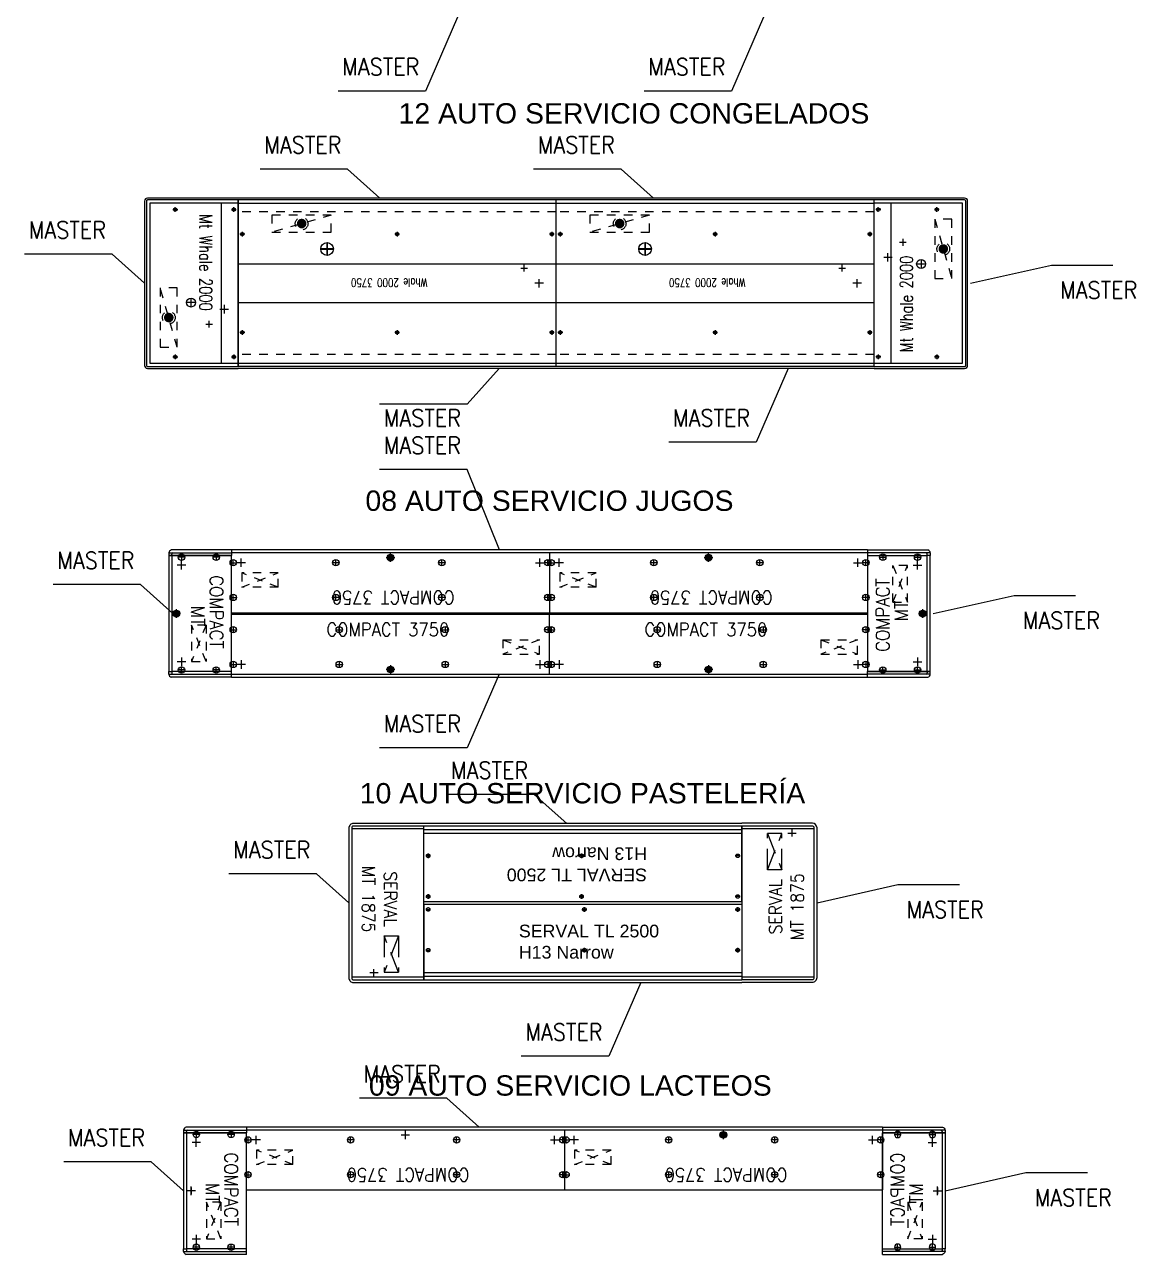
# Model space of a CAD drawing. Header units: millimetres. Extents: x 3075.9 to 3157.7, y 1648.7 to 1706.1.
# Drawn here: x 3089.01 to 3102.11, y 1671.83 to 1686.34 of the extents above; entities that cross this region are included whole.
import ezdxf
from ezdxf.enums import TextEntityAlignment as Align

# ---------------------------------------------------------------- set-up
doc = ezdxf.new("R2010")
doc.units = ezdxf.units.MM
for name, pattern in [('DASHED', [0.75, 0.5, -0.25]), ('HIDDEN', [0.375, 0.25, -0.125]), ('TRATTEGGIATA', [0.75, 0.5, -0.25]), ('TRATTEGGIATA2', [0.375, 0.25, -0.125])]:
    doc.linetypes.add(name, pattern=pattern)
for name, color, linetype in [('BANCHI', 3, 'Continuous'), ('BANCHI-PIES', 7, 'Continuous'), ('CAMARAS DE FRIO', 5, 'Continuous'), ('COSTAN-CAM-NOMENCLATURAS', 7, 'Continuous'), ('COSTAN-EXH-BLK-DE-AUXILIAR', 8, 'Continuous'), ('COSTAN-EXH-BLK-DE-BANCHI', 3, 'Continuous'), ('COSTAN-EXH-BLK-DE-GOP', 1, 'Continuous'), ('COSTAN-EXH-BLK-DE-I-ELECT', 6, 'DASHED'), ('COSTAN-EXH-BLK-DE-I-FRIO-ALIM', 4, 'Continuous'), ('COSTAN-EXH-BLK-DE-SCARICHI', 3, 'Continuous'), ('COSTAN-EXH-BLK-TESTI20', 3, 'Continuous'), ('COSTAN-EXH-Desagues', 1, 'Continuous'), ('COSTAN-EXH-LAYOUT', 7, 'Continuous'), ('DE-I-ELECT', 6, 'DASHED'), ('DE-I-FRIO-ALIM', 4, 'Continuous'), ('DE-TRAMA', 8, 'Continuous'), ('DESAGUE MAQUINA', 3, 'Continuous'), ('DESAGUE PISO', 7, 'TRATTEGGIATA'), ('GABINETE', 1, 'Continuous'), ('GOP', 1, 'Continuous'), ('LATERALES', 3, 'Continuous'), ('PATAS', 6, 'Continuous'), ('QUADRO_ELETTRICO', 8, 'Continuous'), ('SCARICHI', 3, 'Continuous'), ('TESTI20', 3, 'Continuous'), ('TETTO', 3, 'TRATTEGGIATA'), ('TEXTO', 111, 'Continuous')]:
    doc.layers.add(name, color=color, linetype=linetype)
doc.layers.add('MUEBLES DE FRIO', color=7, linetype='Continuous', lineweight=9, true_color=0xffffff)
doc.styles.add('Arial', font='arial.ttf')
doc.styles.add('ROMANS', font='romans.shx', dxfattribs={"width": 0.9})
doc.styles.add('ROMANS20', font='romans.shx', dxfattribs={"width": 0.9, "height": 0.75})
doc.styles.get("Standard").update_dxf_attribs({"font": 'arial.ttf'})
doc.styles.add('TESTI15', font='romans.shx', dxfattribs={"width": 0.9, "height": 1.5})

# ---------------------------------------------------------------- blocks, each defined once
blk = doc.blocks.new('LI_TL1_C_375')
at = {"layer": 'DESAGUE MAQUINA'}
for p, q in [((115, -540), (115, -640)), ((3635, -540), (3635, -640)), ((165, -590), (65, -590)), ((3585, -590), (3685, -590))]:
    blk.add_line(p, q, dxfattribs=at)
at = {"layer": 'DESAGUE PISO'}
for p, q in [((1924.999999999825, -650), (1824.999999999825, -650)), ((1874.999999999825, -600), (1874.999999999825, -700))]:
    blk.add_line(p, q, dxfattribs=at)
at = {"layer": 'GABINETE'}
for p, q in [((3750, 0), (0, 0)), ((0, -705.0000000000583), (0, 0)), ((0, -705.0000000000583), (3750, -705.0000000000583))]:
    blk.add_line(p, q, dxfattribs=at)
at = {"layer": 'GABINETE', "color": 3, "linetype": 'ByBlock'}
blk.add_line((5.82077e-11, -740.0000000001163), (3750, -740.0000000000583), dxfattribs=at)
at = {"layer": 'PATAS'}
for p, q in [((20, -142.3547046103049), (20, -217.6452953898115)), ((1270, -142.3547046103049), (1270, -217.6452953898115)), ((2520, -142.3547046102467), (2520, -217.6452953897533)), ((3730, -142.3547046103049), (3730, -217.6452953898115)), ((-17.6452953897533, -180.0000000000582), (57.64529538975329, -180.0000000000582)), ((1232.354704610246, -180.0000000000582), (1307.645295389753, -180.0000000000582)), ((2482.354704610247, -180), (2557.645295389753, -180)), ((3767.645295389753, -180.0000000000582), (3692.354704610247, -180.0000000000582)), ((20, -552.3547046102467), (20, -627.6452953897533)), ((1270, -552.3547046102467), (1270, -627.6452953897533)), ((2520, -552.3547046101884), (2520, -627.645295389695)), ((3730, -552.3547046102467), (3730, -627.6452953897533)), ((-17.6452953897533, -590), (57.64529538975329, -590)), ((1232.354704610246, -590), (1307.645295389753, -590)), ((2482.354704610247, -589.9999999999418), (2557.645295389753, -589.9999999999418)), ((3767.645295389753, -590), (3692.354704610247, -590))]:
    blk.add_line(p, q, dxfattribs=at)
for centre in [(20, -180.0000000000582), (1270, -180.0000000000582), (2520, -180), (3730, -180.0000000000582), (20, -590), (1270, -590), (2520, -589.9999999999418), (3730, -590)]:
    blk.add_circle(centre, 37.6452953897533, dxfattribs=at)
at = {"layer": 'QUADRO_ELETTRICO', "linetype": 'TRATTEGGIATA2'}
for p, q in [((3200, -299.9999999999418), (3630, -299.9999999999418)), ((3200, -299.9999999999418), (3630, -469.9999999999418)), ((3630, -299.9999999999418), (3200, -470.0000000001746)), ((3200, -299.9999999999418), (3200, -470.0000000001746)), ((3630, -469.9999999999418), (3630, -299.9999999999418)), ((3200, -470.0000000001746), (3630, -469.9999999999418))]:
    blk.add_line(p, q, dxfattribs=at)
at = {"layer": 'TESTI20', "style": 'TESTI15', "width": 0.9}
blk.add_text('COMPACT 3750', height=157.0967883053427, dxfattribs=at).set_placement((1843.281442672014, -178.646652578318), align=Align.MIDDLE)
blk = doc.blocks.new('POSICION DE DESAGUE')
for p, q in [((-40, 0), (40, 0)), ((0, 40), (0, -40))]:
    blk.add_line(p, q)
blk = doc.blocks.new('LI_TL1_C_MT')
at = {"layer": 'BANCHI'}
for p, q in [((0, 0), (65, 0)), ((0, 0), (0, -709.9576644896298)), ((35, -690.0000000001163), (35, 0)), ((1500, 0), (1435, 0)), ((1465, -690.0000000001163), (1465, 0)), ((1500, 0), (1500, -709.9576644896298)), ((35, -740.0000000001163), (35, -690.0000000001163)), ((65, -705.0000000001745), (50, -705.0000000001745)), ((1434.999999999942, -740.0000000000583), (1434.999999999942, -705.0000000000583)), ((1435, -705.0000000001745), (1450, -705.0000000001745)), ((1465, -740.0000000001163), (1465, -690.0000000001163)), ((35, -740.0000000001163), (65, -740.0000000001163)), ((65, -740.0000000001163), (1434.999999999942, -740.0000000000583)), ((1465, -740.0000000001163), (1435, -740.0000000001163))]:
    blk.add_line(p, q, dxfattribs=at)
for centre, radius, start, end in [((39.33005324588157, -699.5463267282466), 40.68475196312497, 194.8270807727561, 263.8904740426594), ((50.00000000005821, -690.0000000001163), 15.00000000005821, 180, 270), ((1449.999999999942, -690.0000000001163), 15.00000000005821, 270, 0), ((1460.669946754118, -699.5463267282466), 40.68475196312497, 276.1095259573406, 345.1729192272439)]:
    blk.add_arc(centre, radius, start, end, dxfattribs=at)
at = {"layer": 'DESAGUE MAQUINA'}
for p, q in [((179.9999999999418, -540), (179.9999999999418, -640)), ((1319.999999999942, -540), (1319.999999999942, -640)), ((229.9999999999418, -590), (129.9999999999418, -590)), ((1269.999999999942, -590), (1369.999999999942, -590))]:
    blk.add_line(p, q, dxfattribs=at)
at = {"layer": 'DESAGUE PISO'}
for p, q in [((799.9999999997673, -650), (699.9999999997673, -650)), ((749.9999999997673, -600), (749.9999999997673, -700))]:
    blk.add_line(p, q, dxfattribs=at)
at = {"layer": 'GABINETE'}
for p, q in [((1434.999999999942, 0), (64.99999999994179, 0)), ((64.99999999994179, 0), (64.99999999994179, -705.0000000000583)), ((64.99999999994179, -705.0000000000583), (64.99999999994179, 0)), ((1434.999999999942, 0), (1434.999999999942, -705.0000000000583)), ((64.99999999994179, -705.0000000000583), (1434.999999999942, -705.0000000000583))]:
    blk.add_line(p, q, dxfattribs=at)
at = {"layer": 'GOP'}
blk.add_line((65, -705.0000000001745), (65, 0), dxfattribs=at)
at = {"layer": 'LATERALES', "color": 1}
blk.add_line((1434.999999999942, 0), (1434.999999999942, -705.0000000000583), dxfattribs=at)
at = {"layer": 'LATERALES'}
blk.add_line((64.99999999994179, -705.0000000000583), (64.99999999994179, -740.0000000000583), dxfattribs=at)
at = {"layer": 'PATAS'}
for p, q in [((84.99999999994178, -142.3547046103049), (84.99999999994178, -217.6452953898115)), ((1414.999999999942, -142.3547046103049), (1414.999999999942, -217.6452953898115)), ((47.35470461018849, -180.0000000000582), (122.6452953896951, -180.0000000000582)), ((1452.645295389695, -180.0000000000582), (1377.354704610188, -180.0000000000582)), ((84.99999999994178, -552.3547046102467), (84.99999999994178, -627.6452953897533)), ((1414.999999999942, -552.3547046102467), (1414.999999999942, -627.6452953897533)), ((47.35470461018849, -590), (122.6452953896951, -590)), ((1452.645295389695, -590), (1377.354704610188, -590))]:
    blk.add_line(p, q, dxfattribs=at)
for centre in [(84.99999999994178, -180.0000000000582), (1414.999999999942, -180.0000000000582), (84.99999999994178, -590), (1414.999999999942, -590)]:
    blk.add_circle(centre, 37.6452953897533, dxfattribs=at)
at = {"layer": 'QUADRO_ELETTRICO', "linetype": 'TRATTEGGIATA2'}
for p, q in [((884.9999999999417, -299.9999999999418), (1314.999999999941, -299.9999999999418)), ((884.9999999999417, -299.9999999999418), (1314.999999999941, -469.9999999999418)), ((1314.999999999941, -299.9999999999418), (884.9999999999417, -470.0000000001746)), ((884.9999999999417, -299.9999999999418), (884.9999999999417, -470.0000000001746)), ((1314.999999999941, -469.9999999999418), (1314.999999999941, -299.9999999999418)), ((884.9999999999417, -470.0000000001746), (1314.999999999941, -469.9999999999418))]:
    blk.add_line(p, q, dxfattribs=at)
at = {"layer": 'TETTO'}
blk.add_line((65, -740.0000000001163), (65, -705.0000000001745), dxfattribs=at)
blk.add_blockref('POSICION DE DESAGUE', (749.9999999997673, -650))
at = {"layer": 'TESTI20', "style": 'TESTI15', "width": 0.9}
for s, p in [('COMPACT ', (780.3848808167385, -178.646652578318)), ('MT', (780.3848808167385, -398.4763846097631))]:
    blk.add_text(s, height=157.0967883053427, dxfattribs=at).set_placement(p, align=Align.MIDDLE)
blk = doc.blocks.new('COSTAN-REFERENCIA DE DESAGÜES')
at = {"layer": 'COSTAN-EXH-Desagues'}
blk.add_hatch(color=256, dxfattribs=at).paths.add_polyline_path([(40, 0, 1), (-40, 0, 1)])
blk.add_circle((0, 0), 40, dxfattribs=at)
blk = doc.blocks.new('WHALE 2000 MT')
at = {"layer": 'COSTAN-EXH-BLK-DE-BANCHI'}
for p, q in [((0, 0), (0, -1068.000002412134)), ((61.00000289734452, 0), (61.00000289734452, -1042.000004203998)), ((1947.000092477537, -1042.000004203998), (1947.000092477537, 0)), ((2008.000095374882, -1068.000002412134), (2008.000095374882, 0)), ((1309.223445830866, -213.2232750393541), (1309.223445830866, -113.2232819311411)), ((61.00000289734452, -199.9999855272563), (1947.000092477537, -199.9999855272563)), ((1259.223443455994, -163.2232784852476), (1359.223448205739, -163.2232784852476)), ((35.0000016624108, -1103.000000000008), (1973.000093712471, -1103.000000000008)), ((61.00000289734452, -1042.000004203998), (1947.000092477537, -1042.000004203998))]:
    blk.add_line(p, q, dxfattribs=at)
for centre, major_axis, start_param, end_param in [((35.00000166240534, -1068.000002412134), (-24.74873724276969, 24.7487372427697), 0.7853981684540963, 2.356194485135696), ((1973.000093712466, -1068.000002412134), (24.7487372427697, 24.74873724276969), 3.926990822043888, 5.497787138725488)]:
    blk.add_ellipse(centre, major_axis=major_axis, ratio=0.9999999898867032, start_param=start_param, end_param=end_param, dxfattribs=at)
at = {"layer": 'COSTAN-EXH-BLK-DE-GOP'}
for p, q in [((22.00000104494393, 0), (22.00000104494393, -1068.000002412134)), ((22.00009247755452, 5.68434e-11), (1986.000092477553, 0)), ((1986.000094329938, -1068.000002412134), (1986.000094329938, 0)), ((35.0000016624108, -1081.000001516202), (1973.000093712471, -1081.000001516202))]:
    blk.add_line(p, q, dxfattribs=at)
at = {"layer": 'COSTAN-EXH-BLK-DE-GOP', "color": 8, "linetype": 'Continuous', "ltscale": 3}
for p, q in [((163.1250895791245, -50.00000000001136), (106.8750895813073, -50.00000000001136)), ((135.0000895802159, -78.12500000801492), (135.0000895802159, -21.87499999200781)), ((1844.875095375982, -50.00000000001136), (1901.1250953738, -50.00000000001136)), ((1873.000095374891, -78.12500000801492), (1873.000095374891, -21.87499999200781)), ((135.5000010063063, -768.1250000080126), (135.5000010063063, -711.8749999920054)), ((1873.000095374891, -768.1250000080126), (1873.000095374891, -711.8749999920054)), ((163.6250010052149, -740.000000000009), (107.3750010073977, -740.000000000009)), ((1844.875095375982, -740.000000000009), (1901.1250953738, -740.000000000009))]:
    blk.add_line(p, q, dxfattribs=at)
at = {"layer": 'COSTAN-EXH-BLK-DE-GOP', "color": 7, "ltscale": 3}
for centre in [(134.9999999999909, -49.99999999995452), (1873.000095374891, -50.00000000001136), (135.5000010063063, -740.000000000009), (1873.000095374891, -740.000000000009)]:
    blk.add_circle(centre, 20, dxfattribs=at)
at = {"layer": 'COSTAN-EXH-BLK-DE-GOP'}
for centre, major_axis in [((35.00000166240534, -1068.000002412134), (9.192388039082287, 9.192388039082287)), ((1973.000093712466, -1068.000002412134), (-9.192388039082287, 9.192388039082287))]:
    blk.add_ellipse(centre, major_axis=major_axis, ratio=0.9999999949374188, start_param=2.356194487661054, end_param=3.926990819518532, dxfattribs=at)
at = {"layer": 'COSTAN-EXH-BLK-DE-I-ELECT', "color": 6, "linetype": 'DASHED', "ltscale": 0.5}
for p, q in [((1758.52923037479, -716.5048364876724), (1058.529230374802, -716.5048364876724)), ((1058.529230374802, -716.5048364876724), (1058.529230374802, -916.5048364876612)), ((1758.52923037479, -716.5048364876724), (1058.529230374745, -916.5048364876612)), ((1758.52923037479, -916.5048364876612), (1758.52923037479, -716.5048364876724)), ((1058.529230374802, -916.5048364876612), (1758.52923037479, -916.5048364876612))]:
    blk.add_line(p, q, dxfattribs=at)
at = {"layer": 'COSTAN-EXH-BLK-DE-I-ELECT', "color": 6, "ltscale": 3}
for points, const_width in [([(1436.654230392431, -816.5048364786581, 1), (1380.404230392969, -816.5048364786581, 1)], 56.24999999946922), ([(1541.909311491103, -846.5176203031897, 1), (1541.834311491106, -846.5176203031897, 1)], 0.0749999999992923)]:
    blk.add_lwpolyline(points, format="xyb", close=True, dxfattribs=dict(at, const_width=const_width))
blk.add_circle((1408.529230392702, -816.5048364786571), 74.8941278535598, dxfattribs=at)
at = {"layer": 'COSTAN-EXH-BLK-DE-I-FRIO-ALIM', "ltscale": 3}
for p, q in [((1284.256347894199, -554.6053303900749), (1179.256347896682, -554.6053303900749)), ((1231.756347895441, -502.1053303913163), (1231.756347895441, -607.1053303888334))]:
    blk.add_line(p, q, dxfattribs=at)
at = {"layer": 'COSTAN-EXH-BLK-DE-I-FRIO-ALIM', "ltscale": 3, "const_width": 13.99999999966894}
for points in [[(1284.256347894197, -554.6053303900792), (1179.256347896686, -554.6053303900792)], [(1231.756347895434, -502.1053303913162), (1231.730097896268, -607.1053238263214)]]:
    blk.add_lwpolyline(points, dxfattribs=at)
at = {"layer": 'COSTAN-EXH-BLK-DE-I-FRIO-ALIM', "ltscale": 3, "const_width": 0.0524999999987586}
blk.add_lwpolyline([(1231.756347895434, -554.5790803900547, 1), (1231.756347895434, -554.6315803900962, 1)], format="xyb", close=True, dxfattribs=at)
at = {"layer": 'COSTAN-EXH-BLK-DE-I-FRIO-ALIM', "ltscale": 3}
blk.add_circle((1231.756347895441, -554.6053303900749), 52.49999999875853, dxfattribs=at)
at = {"rotation": 180}
blk.add_blockref('POSICION DE DESAGUE', (1486.000094562782, -340.0000002095567), dxfattribs=at)
at = {"layer": 'COSTAN-EXH-BLK-TESTI20', "style": 'TESTI15', "width": 0.7500000582076649}
blk.add_text('Mt Whale 2000 ', height=149.9999896623194, dxfattribs=at).set_placement((798.4631088594397, -380.8017763820117), align=Align.MIDDLE)
blk = doc.blocks.new('A$CC')
at = {"layer": 'DE-I-FRIO-ALIM', "ltscale": 3}
for p, q in [((966.8818672802299, 745.8183087784053), (1116.88186728023, 745.8183087784053)), ((1041.88186728023, 820.8183087784055), (1041.88186728023, 670.8183087784054))]:
    blk.add_line(p, q, dxfattribs=at)
at = {"layer": 'DE-I-FRIO-ALIM', "ltscale": 3, "const_width": 20}
for points in [[(966.8818672802299, 745.8183087784053), (1116.881857905246, 745.7808087795711)], [(1041.88186728023, 820.8183087784055), (1041.88186728023, 670.8183087784054)]]:
    blk.add_lwpolyline(points, dxfattribs=at)
at = {"layer": 'DE-I-FRIO-ALIM', "ltscale": 3, "const_width": 0.075}
for points in [[(1041.844367280224, 745.8183087784053, 1), (1041.919367280236, 745.8183087784053, 1)], [(1116.844367280224, 745.8183087784053, 1), (1116.919367280235, 745.8183087784053, 1)]]:
    blk.add_lwpolyline(points, format="xyb", close=True, dxfattribs=at)
at = {"layer": 'DE-I-FRIO-ALIM', "ltscale": 3}
blk.add_circle((1041.88186728023, 745.8183087784053), 75, dxfattribs=at)
blk = doc.blocks.new('A$CE')
at = {"layer": 'DE-I-ELECT', "ltscale": 3, "const_width": 56.25}
blk.add_lwpolyline([(1872.503796073084, 950.2321697522203, 1), (1928.753796073084, 950.2321697522203, 1)], format="xyb", close=True, dxfattribs=at)
at = {"layer": 'DE-I-ELECT', "ltscale": 3}
blk.add_circle((1900.628796073084, 950.2321697522203), 74.89412785426651, dxfattribs=at)
at = {"layer": 'DE-TRAMA', "ltscale": 3, "const_width": 0.075}
blk.add_lwpolyline([(1767.248714973422, 980.2449535769921, 1), (1767.323714973434, 980.2449535769921, 1)], format="xyb", close=True, dxfattribs=at)
blk = doc.blocks.new('WHALE 2000 3750')
at = {"layer": 'COSTAN-EXH-BLK-DE-AUXILIAR', "linetype": 'DASHED', "ltscale": 0.5}
for p, q in [((8.75389e-11, 842.0000000000291), (3750.000000000029, 841.9999999999992)), ((2.89901e-11, -841.9999999999707), (3749.999999999971, -842.0000000000008))]:
    blk.add_line(p, q, dxfattribs=at)
at = {"layer": 'COSTAN-EXH-BLK-DE-BANCHI'}
for p, q in [((-2.88765e-11, 1004.000000000029), (3749.999999999971, 1004.000000000028)), ((3749.999999999971, 942.9999999999992), (-2.88765e-11, 943)), ((3749.999999999971, 228.0000000000284), (-2.89901e-11, 228.0000000000291)), ((3749.999999999971, -227.9999999999425), (-2.91038e-11, -227.9999999999418)), ((3749.999999999971, -943.0000000000006), (-2.92175e-11, -943)), ((-2.92175e-11, -1004), (3749.999999999971, -1004))]:
    blk.add_line(p, q, dxfattribs=at)
at = {"layer": 'COSTAN-EXH-BLK-DE-GOP'}
for p, q in [((2.93312e-11, 982), (3749.999999999971, 981.9999999999992)), ((2.93312e-11, 982), (-2.92175e-11, -982)), ((3749.999999999971, 981.9999999999992), (3749.999999999971, -982.0000000000008)), ((-2.92175e-11, -982), (3749.999999999971, -982.0000000000008))]:
    blk.add_line(p, q, dxfattribs=at)
at = {"layer": 'COSTAN-EXH-BLK-DE-GOP', "color": 8, "linetype": 'Continuous', "ltscale": 3}
for p, q in [((49.99999999997107, 551.8750000011058), (49.99999999997107, 608.1249999989232)), ((1874.999999999971, 551.8750000011055), (1874.999999999971, 608.1249999989227)), ((3699.999999999971, 551.8750000011051), (3699.999999999971, 608.1249999989225)), ((21.87499999199662, 580), (78.12500000800372, 580)), ((1846.874999991997, 579.9999999999997), (1903.125000008004, 579.9999999999997)), ((3671.874999991997, 579.9999999999992), (3728.125000008004, 579.9999999999992)), ((21.87499999199639, -580), (78.1250000080035, -580)), ((49.99999999997085, -608.1249999988942), (49.99999999997085, -551.8750000010768)), ((1846.874999991996, -580.0000000000003), (1903.125000008003, -580.0000000000003)), ((1874.999999999971, -608.1249999988945), (1874.999999999971, -551.8750000010773)), ((3671.874999991997, -580.0000000000006), (3728.125000008004, -580.0000000000006)), ((3699.999999999971, -608.1249999988947), (3699.999999999971, -551.8750000010775))]:
    blk.add_line(p, q, dxfattribs=at)
at = {"layer": 'COSTAN-EXH-BLK-DE-GOP', "color": 7, "ltscale": 3}
for centre in [(49.99999999997107, 580), (1874.999999999971, 579.9999999999997), (3699.999999999971, 579.9999999999992), (49.99999999997085, -580), (1874.999999999971, -580.0000000000002), (3699.999999999971, -580.0000000000006)]:
    blk.add_circle(centre, 20, dxfattribs=at)
at = {"layer": 'COSTAN-EXH-BLK-DE-I-ELECT', "linetype": 'DASHED', "ltscale": 0.5}
blk.add_line((2650.000000000029, -804.0000000000003), (3350.000000000029, -604.0000000000003), dxfattribs=at)
blk.add_lwpolyline([(2650.000000000029, -804.0000000000003), (3350.000000000029, -804.0000000000006), (3350.000000000029, -604.0000000000003), (2650.000000000029, -604.0000000000003)], close=True, dxfattribs=at)
at = {"layer": 'COSTAN-EXH-BLK-DE-SCARICHI'}
for p, q in [((150.0000000000291, 5.82077e-11), (249.999999999971, 5.82077e-11)), ((200.0000000000292, 50.0000000000291), (200.0000000000292, -49.9999999999709))]:
    blk.add_line(p, q, dxfattribs=at)
at = {"rotation": 270}
blk.add_blockref('POSICION DE DESAGUE', (376.7766952966631, -176.7766952965977), dxfattribs=at)
at = {"layer": 'COSTAN-EXH-BLK-DE-I-ELECT', "ltscale": 3}
blk.add_blockref('A$CE', (1099.371203926886, -1654.232169752213), dxfattribs=at)
at = {"layer": 'COSTAN-EXH-BLK-DE-I-FRIO-ALIM', "ltscale": 3}
blk.add_blockref('A$CC', (1658.08566145561, -1149.799550659984), dxfattribs=at)
at = {"layer": 'COSTAN-EXH-BLK-TESTI20', "ltscale": 3, "style": 'ROMANS20', "width": 0.75}
blk.add_text('Whale 2000 3750', height=100, dxfattribs=at).set_placement((1968.823977432592, -6.018130104203352), align=Align.MIDDLE)
blk = doc.blocks.new('SERVAL 1875')
at = {"layer": 'BANCHI'}
for p, q in [((537.7939232724071, 550.1423391974919), (536.9639232774812, 550.1424309786364)), ((536.963885403938, 550.079930982641), (537.8138853987418, 550.0798369899024)), ((537.848925760114, 548.3223331156701), (537.8489171905242, 550.0873391978281)), ((536.9639232774812, 548.2674309786363), (537.7939232724071, 548.2673391974917)), ((536.9639265948719, 548.3299309784529), (537.8139265896756, 548.3298369857143))]:
    blk.add_line(p, q, dxfattribs=at)
for centre, start, end in [((537.793917190524, 550.0873391978281), 359.9936642502345, 89.99366425023449), ((537.7939257604502, 548.3223391975529), 269.9936642502345, 359.9936642503529)]:
    blk.add_arc(centre, 0.0550000000000444, start, end, dxfattribs=at)
at = {"layer": 'GOP'}
for p, q in [((537.7988887162244, 550.1098386484146), (536.9638887213288, 550.1099309824576)), ((536.9639233408731, 550.1099309786293), (536.9639268713211, 548.299930978239)), ((537.8139249205764, 548.3148209000074), (537.8138870575289, 550.0948386485062)), ((536.9639232774811, 548.2999309786363), (537.7989232723764, 548.2998386445933))]:
    blk.add_line(p, q, dxfattribs=at)
for centre, radius, start, end in [((537.798887057529, 550.0948386485062), 0.0150000000000086, 359.9936642503174, 89.99366425031738), ((537.7989249310718, 548.3148386445015), 0.0150000000000114, 269.9936642503172, 359.9936642503174)]:
    blk.add_arc(centre, radius, start, end, dxfattribs=at)
at = {"layer": 'QUADRO_ELETTRICO', "linetype": 'TRATTEGGIATA2'}
for p, q in [((537.2638624568164, 549.5923978080909), (537.2639100060842, 550.0223978054623)), ((537.2638624568164, 549.5923978080909), (537.2639100060842, 550.0223978054623)), ((537.2638624568164, 549.5923978080909), (537.4339100050448, 550.0223790069147)), ((537.2638624568164, 549.5923978080909), (537.4339100050448, 550.0223790069147)), ((537.2639100060842, 550.0223978054623), (537.4338624557772, 549.5923790095432)), ((537.4339100050448, 550.0223790069147), (537.2639100060842, 550.0223978054623)), ((537.2639100060842, 550.0223978054623), (537.4338624557772, 549.5923790095432)), ((537.4339100050448, 550.0223790069147), (537.2639100060842, 550.0223978054623)), ((537.4338624557772, 549.5923790095432), (537.4339100050448, 550.0223790069147)), ((537.4338624557772, 549.5923790095432), (537.4339100050448, 550.0223790069147)), ((537.4338624557772, 549.5923790095432), (537.2638624568164, 549.5923978080909)), ((537.4338624557772, 549.5923790095432), (537.2638624568164, 549.5923978080909))]:
    blk.add_line(p, q, dxfattribs=at)
at = {"layer": 'SCARICHI'}
for p, q in [((537.5039105575154, 550.0273712663056), (537.6039105569041, 550.0273602083364)), ((537.5539149803975, 550.0673657370763), (537.553906134022, 549.9873657375655))]:
    blk.add_line(p, q, dxfattribs=at)
at = {"layer": 'TESTI20', "style": 'ROMANS20', "width": 0.9}
for s, p in [('SERVAL', (537.359185319386, 549.1593945493662)), ('MT 1875', (537.616328174957, 549.1593661145881))]:
    blk.add_text(s, height=0.1500000000001086, rotation=89.99366425031738, dxfattribs=at).set_placement(p, align=Align.MIDDLE_CENTER)
blk = doc.blocks.new('SERVAL 3750')
at = {"layer": 'BANCHI'}
for p, q in [((3061.82104486953, 1669.035558736277), (3065.57104486953, 1669.035558736277)), ((3065.57104486953, 1668.990488678097), (3061.82104486953, 1668.990488678097)), ((3061.82104486953, 1668.918518736277), (3065.57104486953, 1668.918518736277))]:
    blk.add_line(p, q, dxfattribs=at)
at = {"layer": 'BANCHI-PIES', "color": 8, "linetype": 'Continuous', "ltscale": 3}
for p, q in [((3061.842919869522, 1669.780018736277), (3061.899169869538, 1669.780018736277)), ((3063.684586536188, 1669.780018736277), (3063.740836536204, 1669.780018736277)), ((3063.712711536196, 1669.751893736278), (3063.712711536196, 1669.808143736276)), ((3065.492919869522, 1669.780018736277), (3065.549169869538, 1669.780018736277)), ((3065.52104486953, 1669.751893736278), (3065.52104486953, 1669.808143736276)), ((3061.842919869522, 1669.299518736277), (3061.899169869538, 1669.299518736277)), ((3063.684586536188, 1669.299518736277), (3063.740836536204, 1669.299518736277)), ((3063.712711536196, 1669.271393736278), (3063.712711536196, 1669.327643736276)), ((3065.492919869522, 1669.299518736277), (3065.549169869538, 1669.299518736277)), ((3065.52104486953, 1669.271393736278), (3065.52104486953, 1669.327643736276))]:
    blk.add_line(p, q, dxfattribs=at)
at = {"layer": 'BANCHI-PIES', "linetype": 'HIDDEN'}
for centre in [(3061.87104486953, 1669.780018736277), (3063.712711536196, 1669.780018736277), (3065.52104486953, 1669.780018736277), (3061.87104486953, 1669.299518736277), (3063.712711536196, 1669.299518736277), (3065.52104486953, 1669.299518736277)]:
    blk.add_circle(centre, 0.0209, dxfattribs=at)
at = {"layer": 'GOP'}
for p, q in [((3061.82104486953, 1669.841018736277), (3061.82104486953, 1668.951018736277)), ((3061.82104486953, 1669.841018736277), (3065.57104486953, 1669.841018736277)), ((3065.57104486953, 1669.841018736277), (3065.57104486953, 1668.951018736277)), ((3061.82104486953, 1668.951018736277), (3065.57104486953, 1668.951018736277))]:
    blk.add_line(p, q, dxfattribs=at)
at = {"layer": 'GOP', "insert": (3062.940445492455, 1669.600153765884), "char_height": 0.1500000000001086, "width": 3.097500000002243, "attachment_point": 1}
blk.add_mtext('SERVAL TL 2500 \\PH13 Narrow', dxfattribs=at)

msp = doc.modelspace()

# ---------------------------------------------------------------- linework, layer by layer
at = {"layer": 'CAMARAS DE FRIO', "color": 1}
for p, q in [((3094.114082122054, 1686.423607398496), (3093.736303872992, 1685.553393540299)), ((3097.723293361274, 1686.423607398496), (3097.345515112212, 1685.553393540299)), ((3093.736303872992, 1685.553393540299), (3092.70429044147, 1685.553393540299)), ((3097.345515112212, 1685.553393540299), (3096.313501680689, 1685.553393540299)), ((3092.817455078409, 1684.63289828599), (3091.785441646887, 1684.63289828599)), ((3093.199405558047, 1684.290613337145), (3092.817455078409, 1684.63289828599)), ((3096.04169305707, 1684.63289828599), (3095.009679625547, 1684.63289828599)), ((3096.423643536707, 1684.290613337145), (3096.04169305707, 1684.63289828599)), ((3090.040547633385, 1683.62889823826), (3089.008534201863, 1683.62889823826)), ((3090.422498113023, 1683.286613289415), (3090.040547633385, 1683.62889823826)), ((3100.16351359929, 1683.286619767368), (3101.116326780922, 1683.501217936028)), ((3101.116326780922, 1683.501217936028), (3101.842064409595, 1683.501217936028)), ((3094.604102876905, 1682.282613337145), (3094.226324627843, 1681.861010925542)), ((3098.014375981158, 1682.282613337145), (3097.636597732096, 1681.412399478949)), ((3094.226324627843, 1681.861010925542), (3093.194311196321, 1681.861010925542)), ((3097.636597732096, 1681.412399478949), (3096.604584300574, 1681.412399478949)), ((3094.226324627843, 1681.088937365192), (3093.194311196321, 1681.088937365192)), ((3094.608275107481, 1680.141113183956), (3094.226324627843, 1681.088937365192)), ((3090.376505422525, 1679.732755901615), (3089.344491991002, 1679.732755901615)), ((3090.758455902162, 1679.39047095277), (3090.376505422525, 1679.732755901615)), ((3099.723466232359, 1679.391119566439), (3100.676279413992, 1679.605717735099)), ((3100.676279413992, 1679.605717735099), (3101.402017042665, 1679.605717735099)), ((3094.604102876905, 1678.676113183937), (3094.226324627843, 1677.805899325741)), ((3094.226324627843, 1677.805899325741), (3093.194311196321, 1677.805899325741)), ((3095.019079342781, 1677.257692689668), (3093.987065911259, 1677.257692689668)), ((3095.401029822419, 1676.915407740823), (3095.019079342781, 1677.257692689668)), ((3092.450633280215, 1676.320287511556), (3091.418619848693, 1676.320287511556)), ((3092.832583759853, 1675.978002562711), (3092.450633280215, 1676.320287511556)), ((3098.352583749369, 1675.980312918537), (3099.305396931001, 1676.194911087198)), ((3099.305396931001, 1676.194911087198), (3100.031134559674, 1676.194911087198)), ((3096.273644121131, 1675.040407740823), (3095.895865872069, 1674.170193882627)), ((3095.895865872069, 1674.170193882627), (3094.863852440546, 1674.170193882627)), ((3093.988770180985, 1673.675534940901), (3092.956756749463, 1673.675534940901)), ((3094.370720660623, 1673.333249992056), (3093.988770180985, 1673.675534940901)), ((3090.501474011881, 1672.925534940901), (3089.469460580359, 1672.925534940901)), ((3090.883424491519, 1672.583249992056), (3090.501474011881, 1672.925534940901)), ((3099.86342449152, 1672.583249992056), (3100.816237673152, 1672.797848160717)), ((3100.816237673152, 1672.797848160717), (3101.541975301825, 1672.797848160717))]:
    msp.add_line(p, q, dxfattribs=at)

# ---------------------------------------------------------------- block references
at = {"rotation": 180}
msp.add_blockref('SERVAL 3750', (6159.288626827221, 3345.833926477099), dxfattribs=at)
msp.add_blockref('SERVAL 3750', (31.89653708816104, 6.121889004546119))
at = {"layer": 'COSTAN-CAM-NOMENCLATURAS', "xscale": 0.001, "yscale": 0.001, "zscale": 0.001, "rotation": 180}
for p in [(3095.198450746092, 1679.401113183956), (3098.948450746092, 1679.401113183956), (3095.373424491519, 1672.593249992056), (3099.123424491519, 1672.593249992056)]:
    msp.add_blockref('LI_TL1_C_375', p, dxfattribs=at)
at = {"layer": 'COSTAN-CAM-NOMENCLATURAS', "xscale": 0.001, "yscale": 0.001, "zscale": 0.001}
for p in [(3091.448450746092, 1679.381113183937), (3095.198450746092, 1679.381113183937)]:
    msp.add_blockref('LI_TL1_C_375', p, dxfattribs=at)
at = {"layer": 'COSTAN-EXH-Desagues', "xscale": 0.001, "yscale": 0.001, "zscale": 0.001, "rotation": 270}
for p in [(3093.323450746092, 1680.051113183863), (3097.073450746092, 1680.051113183863), (3090.798450746069, 1679.391113183947), (3099.598450746116, 1679.391113183947), (3093.32345559514, 1678.731113183798), (3097.07345559514, 1678.731113183798), (3097.248424491519, 1673.243249991963)]:
    msp.add_blockref('COSTAN-REFERENCIA DE DESAGÜES', p, dxfattribs=at)
at = {"layer": 'COSTAN-EXH-LAYOUT', "color": 1, "yscale": 0.001, "zscale": 0.001}
for name, p, xscale, rotation in [('WHALE 2000 MT', (3091.525498113023, 1684.290613337102), 0.001, 270), ('WHALE 2000 3750', (3095.275498113023, 1683.286613337145), 0.001, 180), ('WHALE 2000 3750', (3099.025498113023, 1683.286613337145), 0.001, 180), ('WHALE 2000 MT', (3099.025498113023, 1682.282613337188), 0.001, 90), ('LI_TL1_C_MT', (3091.448450746092, 1680.141113183947), 0.001, 270), ('LI_TL1_C_MT', (3098.948450746092, 1678.641113183947), 0.001, 89.99999999999999), ('LI_TL1_C_MT', (3091.623424491519, 1673.333249992056), 0.001, 270), ('LI_TL1_C_MT', (3099.123424491519, 1673.333249992056), -0.001, 90)]:
    msp.add_blockref(name, p, dxfattribs=dict(at, xscale=xscale, rotation=rotation))
at = {"layer": 'GOP', "rotation": 180}
msp.add_blockref('SERVAL 1875', (3630.681505235173, 2225.182838719459), dxfattribs=at)
at = {"layer": 'GOP'}
msp.add_blockref('SERVAL 1875', (2560.503662274049, 1126.775476761788), dxfattribs=at)

# ---------------------------------------------------------------- texts
at = {"layer": 'MUEBLES DE FRIO', "color": 1, "lineweight": 9, "char_height": 0.2, "width": 7.409865187639265, "attachment_point": 2, "style": 'ROMANS'}
for insert in [(3093.209394766326, 1685.93922440007, -0.0185431444716564), (3096.818606005545, 1685.93922440007, -0.0185431444716564), (3092.290545971743, 1685.018729145761, -0.0185431444716564), (3095.514783950403, 1685.018729145761, -0.0185431444716564), (3089.513638526719, 1684.014729098031, -0.0185431444716564), (3101.675076189906, 1683.3066051027, -0.0185431444716564), (3093.699415521177, 1681.79823033872, -0.0185431444716564), (3097.10968862543, 1681.79823033872, -0.0185431444716564), (3093.699415521177, 1681.474768224963, -0.0185431444716564), (3089.849596315858, 1680.118586761386, -0.0185431444716564), (3101.235028822975, 1679.411104901771, -0.0185431444716564), (3093.699415521177, 1678.191730185512, -0.0185431444716564), (3094.492170236115, 1677.643523549439, -0.0185431444716564), (3091.923724173549, 1676.706118371327, -0.0185431444716564), (3099.864146339985, 1676.00029825387, -0.0185431444716564), (3095.368956765403, 1674.556024742398, -0.0185431444716564), (3093.461861074319, 1674.061365800672, -0.0185431444716564), (3089.974564905215, 1673.311365800672, -0.0185431444716564), (3101.374987082136, 1672.603235327388, -0.0185431444716564)]:
    msp.add_mtext('MASTER', dxfattribs=dict(at, insert=insert))
at = {"layer": 'TEXTO', "color": 2, "char_height": 0.24, "width": 5.351575536272272, "attachment_point": 1, "rotation": 359.99993008398775, "style": 'Arial'}
for s, insert in [('12 AUTO SERVICIO CONGELADOS', (3093.41867069014, 1685.410357610769)), ('08 AUTO SERVICIO JUGOS ', (3093.027449807718, 1680.842162651651)), ('10 AUTO SERVICIO PASTELERÍA', (3092.960462327908, 1677.392186205444)), ('09 AUTO SERVICIO LACTEOS ', (3093.068275856545, 1673.945361490224))]:
    msp.add_mtext(s, dxfattribs=dict(at, insert=insert))

doc.saveas('drawing.dxf')
